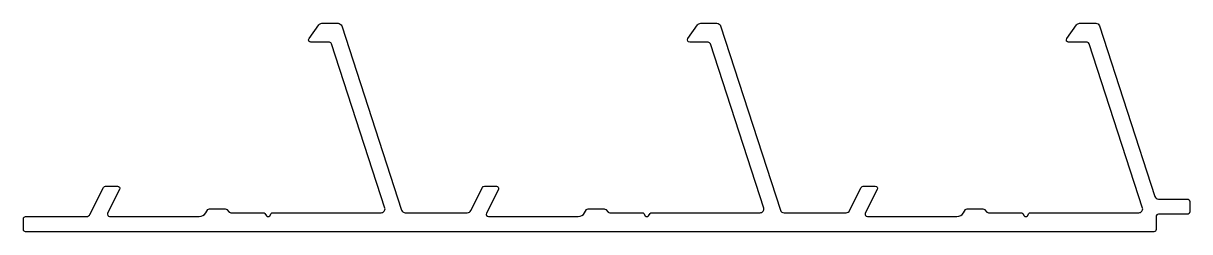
# Model space of a CAD drawing. Extents: x 591 to 744, y 677 to 704.
import ezdxf

# ---------------------------------------------------------------- set-up
doc = ezdxf.new("R2010")
doc.units = 0
doc.layers.get('0').update_dxf_attribs({"linetype": 'CONTINUOUS'})

msp = doc.modelspace()

# ---------------------------------------------------------------- linework, layer by layer
msp.add_lwpolyline([(615.36, 679.03), (615.62, 679.46, -0.198912), (615.83, 679.54), (617.91, 679.54, -0.198912), (618.12, 679.46), (618.45, 679.13, 0.198912), (618.66, 679.04), (622.91, 679.04, -0.198912), (623.12, 678.96), (623.32, 678.63, 0.414214), (623.75, 678.63), (623.95, 678.96, -0.198912), (624.16, 679.04), (638.37, 679.04, 0.482837), (638.86, 679.66), (631.86, 701.25, 0.325102), (631.57, 701.45), (629.16, 701.45, -0.606815), (628.91, 701.93), (630.18, 703.74, -0.244698), (630.59, 703.95), (632.72, 703.95, -0.325102), (633.19, 703.61), (641.05, 679.39, 0.325102), (641.52, 679.04), (649.67, 679.04, 0.284079), (650.12, 679.32), (651.65, 682.38, -0.284079), (651.92, 682.54), (653.48, 682.54, -0.557537), (653.75, 682.11), (652.18, 678.98, 0.557537), (652.45, 678.54), (664.2, 678.54, 0.263165), (665.06, 679.03), (665.31, 679.46, -0.198912), (665.53, 679.54), (667.61, 679.54, -0.198912), (667.82, 679.46), (668.14, 679.13, 0.198912), (668.35, 679.04), (672.61, 679.04, -0.198912), (672.82, 678.96), (673.02, 678.63, 0.414214), (673.44, 678.63), (673.64, 678.96, -0.198912), (673.85, 679.04), (688.07, 679.04, 0.482837), (688.55, 679.66), (681.55, 701.25, 0.325102), (681.27, 701.45), (678.85, 701.45, -0.606815), (678.61, 701.93), (679.88, 703.74, -0.244698), (680.29, 703.95), (682.42, 703.95, -0.325102), (682.89, 703.61), (690.74, 679.39, 0.325102), (691.22, 679.04), (699.37, 679.04, 0.284079), (699.82, 679.32), (701.34, 682.38, -0.284079), (701.61, 682.54), (703.18, 682.54, -0.557537), (703.45, 682.11), (701.88, 678.98, 0.557537), (702.15, 678.54), (713.9, 678.54, 0.263165), (714.75, 679.03), (715.01, 679.46, -0.198912), (715.22, 679.54), (717.3, 679.54, -0.198912), (717.52, 679.46), (717.84, 679.13, 0.198912), (718.05, 679.04), (722.3, 679.04, -0.198912), (722.52, 678.96), (722.72, 678.63, 0.414214), (723.14, 678.63), (723.34, 678.96, -0.198912), (723.55, 679.04), (737.76, 679.04, 0.482837), (738.25, 679.66), (731.25, 701.25, 0.325102), (730.97, 701.45), (728.55, 701.45, -0.606815), (728.31, 701.93), (729.58, 703.74, -0.244698), (729.99, 703.95), (732.11, 703.95, -0.325102), (732.59, 703.61), (739.86, 681.19, 0.325102), (740.33, 680.84), (744.13, 680.84, -0.414214), (744.43, 680.54), (744.43, 679.14, -0.414214), (744.13, 678.84), (740.33, 678.84, 0.414214), (740.03, 678.54), (740.03, 676.84, -0.414214), (739.73, 676.54), (591.73, 676.54, -0.414214), (591.43, 676.84), (591.43, 678.24, -0.414214), (591.73, 678.54), (599.72, 678.54, 0.284079), (600.17, 678.82), (601.95, 682.38, -0.284079), (602.22, 682.54), (603.78, 682.54, -0.557537), (604.05, 682.11), (602.49, 678.98, 0.557537), (602.75, 678.54), (614.5, 678.54, 0.263165)], format="xyb", close=True)

doc.saveas('drawing.dxf')
